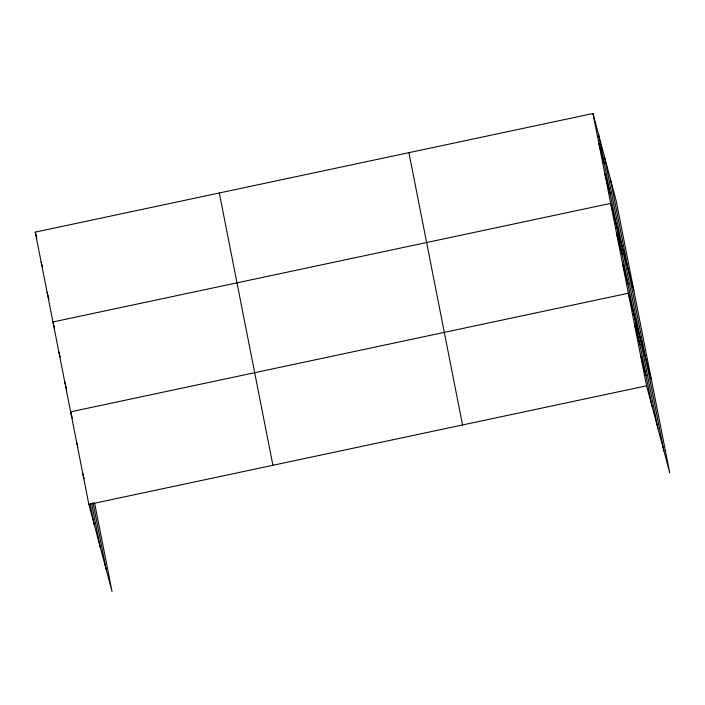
<?xml version="1.0" encoding="UTF-8"?>
<svg xmlns="http://www.w3.org/2000/svg" width="705" height="705" viewBox="0 0 705 705"><rect width="100%" height="100%" fill="white"/><g stroke="black" fill="none" stroke-linecap="round" stroke-linejoin="round"><path stroke-width="1.06" d="M94.637 503.15L112.033 591.477L88.865 504.419L35.25 232.121L592.967 113.523L616.135 200.581L669.75 472.879L646.582 385.82L592.967 113.523M88.865 504.419L646.582 385.82M598.871 143.476L604.37 164.15M604.767 173.43L610.266 194.104M633.83 290.442L610.662 203.384L52.945 321.974L54.593 328.177M616.558 233.337L622.066 254.012M622.462 263.291L627.961 283.965M651.517 380.303L628.358 293.236L70.632 411.835L72.289 418.039M634.429 324.097L639.937 344.78M640.51 354.959L646.009 375.633M35.25 232.121L36.898 238.325M41.146 262.075L42.52 267.239M47.041 292.02L48.971 299.264M58.841 351.927L60.216 357.1M64.737 381.881L66.667 389.116M76.713 442.696L77.814 446.829M82.785 473.557L84.168 478.721M610.31 178.682L663.925 450.971M604.3 156.105L657.915 428.402M598.475 134.197L652.09 406.494M408.926 152.659L462.542 424.956M219.299 192.985L272.914 465.282M92.998 502.524L106.199 569.57M91.606 503.37L100.198 547.001M90.178 503.811L94.364 525.093"/></g></svg>
